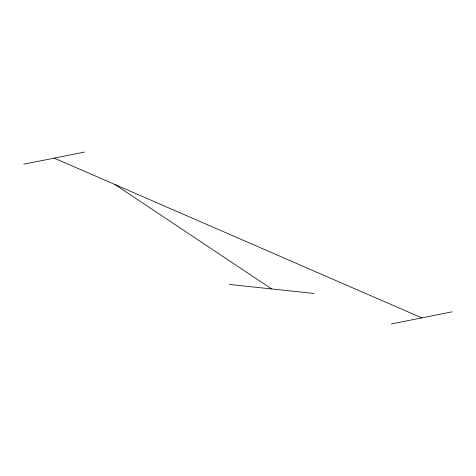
<?xml version="1.0" encoding="UTF-8"?>
<svg xmlns="http://www.w3.org/2000/svg" width="476" height="476" viewBox="0 0 476 476"><rect width="100%" height="100%" fill="white"/><g stroke="black" fill="none" stroke-linecap="round" stroke-linejoin="round"><path stroke-width="0.71" d="M23.8 164.184L84.585 152.076M391.415 323.924L452.2 311.816M229.277 284.44L314.106 293.466M54.193 158.133L421.807 317.867M115.025 184.563L271.689 288.956"/></g></svg>
